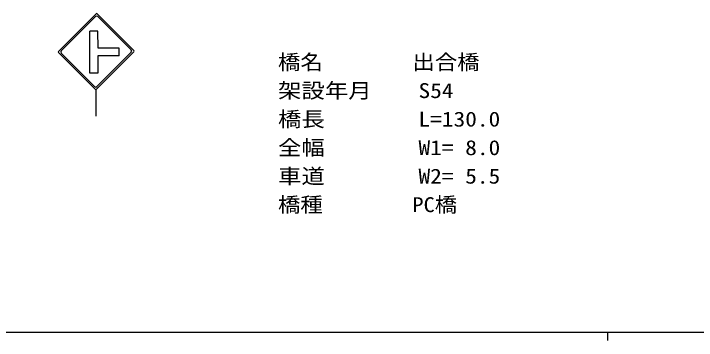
# Model space of a CAD drawing. Units: millimetres, scale not verified. Extents: x 40000 to 680000, y 20000 to 380000.
# Drawn here: x 195096 to 278919, y 204000 to 244097 of the extents above; entities that cross this region are included whole.
import ezdxf
from ezdxf.enums import TextEntityAlignment as Align

# ---------------------------------------------------------------- set-up
doc = ezdxf.new("R2010")
doc.units = ezdxf.units.MM
doc.header["$LTSCALE"] = 1000
doc.layers.add('M-STR-HTXT', color=7, linetype='Continuous')
doc.layers.add('M-STR-STRC', color=7, linetype='Continuous', lineweight=25)
doc.layers.add('M-TTL-BAND', color=7, linetype='Continuous', lineweight=25)
doc.styles.add('ＭＳ ゴシック', font='')
doc.styles.get('ＭＳ ゴシック').set_extended_font_data('MS Gothic')

msp = doc.modelspace()

# ---------------------------------------------------------------- linework, layer by layer
at = {"layer": 'M-STR-STRC'}
for p, q in [((200611, 239466), (205213, 244068)), ((205354, 244068), (209856, 239566)), ((200936, 239537), (205142, 243743)), ((205425, 243743), (209531, 239637)), ((204444, 236787), (204444, 241939)), ((205442, 241939), (204444, 241939)), ((205465, 239874), (205442, 241939)), ((208052, 239874), (205465, 239874)), ((208052, 238921), (208052, 239874)), ((205113, 234823), (200611, 239325)), ((200936, 239254), (205043, 235148)), ((209856, 239425), (205255, 234823)), ((209531, 239354), (205325, 235148)), ((208052, 238921), (205420, 238921)), ((205442, 238921), (205442, 236787)), ((205442, 236787), (204444, 236787)), ((205183, 234794), (205183, 231519))]:
    msp.add_line(p, q, dxfattribs=at)
for centre, radius, start, end in [((205284, 243997), 100, 45, 135), ((205284, 243601), 200, 45, 135), ((200682, 239396), 100, 135, 225), ((201078, 239396), 200, 135, 225), ((209390, 239495), 200, 315, 45), ((209786, 239495), 100, 315, 45), ((205184, 235290), 200, 225, 315), ((205184, 234894), 100, 225, 315)]:
    msp.add_arc(centre, radius, start, end, dxfattribs=at)
at = {"layer": 'M-TTL-BAND'}
for p, q in [((40000, 205000), (579000, 205000)), ((268000, 205000), (268000, 204000))]:
    msp.add_line(p, q, dxfattribs=at)

# ---------------------------------------------------------------- texts
at = {"layer": 'M-STR-HTXT', "style": 'ＭＳ ゴシック'}
for s, width, p in [('橋名\u3000\u3000\u3000\u3000出合橋', 1.1, (227553, 236685)), ('架設年月\u3000\u3000S54', 1.15, (227553, 233185)), ('橋長\u3000\u3000\u3000\u3000L=130.0', 1.15, (227553, 229685)), ('全幅\u3000\u3000\u3000\u3000W1= 8.0', 1.15, (227553, 226185)), ('車道\u3000\u3000\u3000\u3000W2= 5.5', 1.15, (227553, 222685)), ('橋種\u3000\u3000\u3000\u3000PC橋', 1.1, (227553, 219185))]:
    msp.add_text(s, height=1833, dxfattribs=dict(at, width=width)).set_placement(p, align=Align.BOTTOM_LEFT)

doc.saveas('drawing.dxf')
